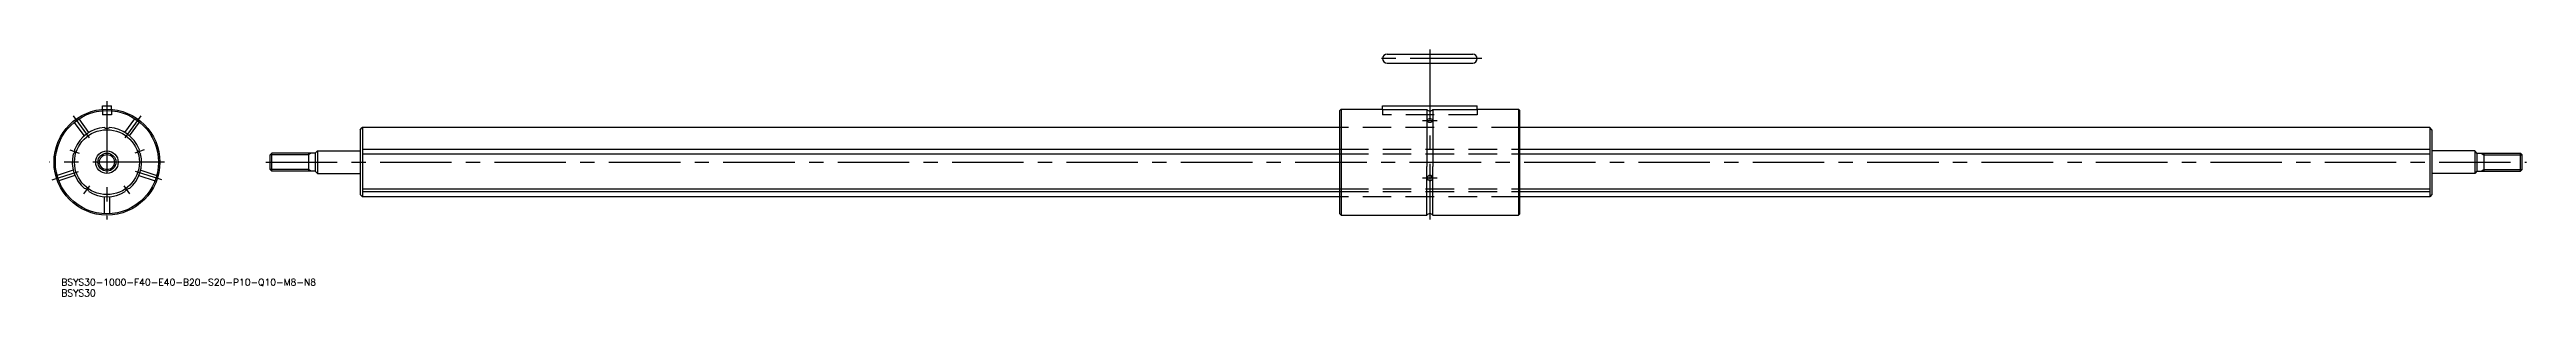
# Model space of a CAD drawing. Extents: x -25 to 1074, y -60 to 50.
import ezdxf

# ---------------------------------------------------------------- set-up
doc = ezdxf.new("R2010")
doc.units = 0
doc.linetypes.add('CENTER', pattern=[50.8, 31.75, -6.35, 6.35, -6.35])
doc.linetypes.add('DASHED', pattern=[19.05, 12.7, -6.35])
doc.layers.get('0').update_dxf_attribs({"linetype": 'CONTINUOUS'})
doc.layers.add('CENTER', color=1, linetype='CENTER')
doc.styles.get("Standard").update_dxf_attribs({"font": 'txt.shx', "height": 3, "bigfont": 'bigfont.shx'})

# ---------------------------------------------------------------- blocks, each defined once
blk = doc.blocks.new('*U2')
at = {"color": 7, "linetype": 'CONTINUOUS'}
blk.add_text('BSYS30-1000-F40-E40-B20-S20-P10-Q10-M8-N8', height=3, dxfattribs=at).set_placement((-20.3, -54.8))
blk = doc.blocks.new('*U3')
at = {"color": 7, "linetype": 'CONTINUOUS'}
blk.add_text('BSYS30', height=3, dxfattribs=at).set_placement((-20.3, -59.6))

msp = doc.modelspace()

# ---------------------------------------------------------------- linework, layer by layer
at = {"color": 7, "linetype": 'CONTINUOUS'}
for p, q in [((568.5, 48), (606.5, 48)), ((568.5, 44), (606.5, 44)), ((-2, 25), (2, 25)), ((-2, 23.4), (-2, 25)), ((2, 23.4), (2, 25)), ((547.5, 22.9), (548.1, 23.5)), ((547.5, -22.9), (547.5, 22.9)), ((548.1, 23.5), (548.1, -23.5)), ((548.1, 23.5), (566.5, 23.5)), ((566.5, 23.4), (566.5, 25)), ((566.5, 25), (608.5, 25)), ((566.5, 23.4), (586.2, 23.4)), ((586.2, 23.4), (586.2, -2)), ((588.8, 23.4), (588.8, -2)), ((588.8, 23.4), (608.5, 23.4)), ((608.5, 23.4), (608.5, 25)), ((608.5, 23.5), (626.9, 23.5)), ((627.5, 22.9), (626.9, 23.5)), ((626.9, 23.5), (626.9, -23.5)), ((627.5, -22.9), (627.5, 22.9)), ((112.5, 14.4), (113.4, 15.4)), ((112.5, 14.4), (112.5, -14.4)), ((547.5, 15.4), (113.4, 15.4)), ((113.5, 15.4), (113.5, -15.4)), ((1031.5, 15.4), (627.5, 15.4)), ((1032.5, 14.4), (1031.5, 15.4)), ((1031.5, 15.4), (1031.5, -15.4)), ((1032.5, 14.4), (1032.5, -14.4)), ((72.5, 3.3), (73.2, 4)), ((72.5, -3.3), (72.5, 3.3)), ((73.2, -4), (73.2, 4)), ((92.5, 4), (73.2, 4)), ((89.5, 4), (89.5, -4)), ((92.5, 4), (93.5, 5)), ((92.5, 4), (92.5, -4)), ((93.5, 5), (112.5, 5)), ((93.5, 5), (93.5, -5)), ((113.5, 5.8), (547.5, 5.8)), ((113.5, 3.7), (547.5, 3.7)), ((627.5, 5.8), (1031.5, 5.8)), ((627.5, 3.7), (1031.5, 3.7)), ((1051.5, 5), (1032.5, 5)), ((1052.5, 4), (1051.5, 5)), ((1051.5, 5), (1051.5, -5)), ((1052.5, 4), (1052.5, -4)), ((1052.5, 4), (1071.8, 4)), ((1055.5, 4), (1055.5, -4)), ((1071.8, -4), (1071.8, 4)), ((1072.5, 3.3), (1071.8, 4)), ((1072.5, -3.3), (1072.5, 3.3)), ((72.5, -3.3), (73.2, -4)), ((92.5, -4), (73.2, -4)), ((92.5, -4), (93.5, -5)), ((93.5, -5), (112.5, -5)), ((586.2, -23.5), (586.2, -2)), ((588.8, -23.5), (588.8, -2)), ((1051.5, -5), (1032.5, -5)), ((1052.5, -4), (1051.5, -5)), ((1052.5, -4), (1071.8, -4)), ((1072.5, -3.3), (1071.8, -4)), ((112.5, -14.4), (113.5, -15.4)), ((113.5, -11.8), (547.5, -11.8)), ((113.5, -13.1), (547.5, -13.1)), ((547.5, -15.4), (113.5, -15.4)), ((627.5, -11.8), (1031.5, -11.8)), ((627.5, -13.1), (1031.5, -13.1)), ((1031.5, -15.4), (627.5, -15.4)), ((1032.5, -14.4), (1031.5, -15.4)), ((548.1, -23.5), (547.5, -22.9)), ((548.1, -23.5), (586.2, -23.5)), ((588.8, -23.5), (626.9, -23.5)), ((626.9, -23.5), (627.5, -22.9))]:
    msp.add_line(p, q, dxfattribs=at)
at = {"color": 3, "linetype": 'DASHED'}
for p, q in [((-2, 23.4), (-2, 21)), ((2, 23.4), (2, 21)), ((566.5, 23.4), (566.5, 21)), ((608.5, 23.4), (608.5, 21)), ((-10, 11.7), (-14.5, 17.8)), ((-8, 13.2), (-12.4, 19.2)), ((2, 21), (-2, 21)), ((8, 13.2), (12.4, 19.2)), ((10, 11.7), (14.5, 17.8)), ((627.5, 15.4), (547.5, 15.4)), ((608.5, 21), (566.5, 21)), ((547.5, 5.8), (627.5, 5.8)), ((547.5, 3.7), (627.5, 3.7)), ((-15, -3.6), (-22.1, -5.9)), ((-14.2, -5.9), (-21.4, -8.3)), ((14.2, -5.9), (21.4, -8.3)), ((15, -3.6), (22.1, -5.9)), ((-1.3, -15.3), (-1.3, -22.9)), ((1.2, -15.3), (1.2, -22.9)), ((547.5, -11.8), (627.5, -11.8)), ((547.5, -13.1), (627.5, -13.1)), ((627.5, -15.4), (547.5, -15.4))]:
    msp.add_line(p, q, dxfattribs=at)
at = {"color": 3, "linetype": 'CONTINUOUS'}
for p, q in [((89.5, 3.3), (72.5, 3.3)), ((90.6, 4), (89.5, 3.3)), ((1054.3, 4), (1055.5, 3.3)), ((1055.5, 3.3), (1072.5, 3.3)), ((89.5, -3.3), (72.5, -3.3)), ((90.6, -4), (89.5, -3.3)), ((1054.3, -4), (1055.5, -3.3)), ((1055.5, -3.3), (1072.5, -3.3))]:
    msp.add_line(p, q, dxfattribs=at)
at = {"color": 7, "linetype": 'CONTINUOUS'}
for radius in [23.5, 22.9, 14.4, 5, 4]:
    msp.add_circle((0, 0), radius, dxfattribs=at)
at = {"color": 3, "linetype": 'CONTINUOUS'}
msp.add_circle((0, 0), 3.32, dxfattribs=at)
at = {"color": 7, "linetype": 'CONTINUOUS'}
for centre, radius, start, end in [((568.5, 46), 2, 90, 270), ((606.5, 46), 2, 270, 90), ((587.5, 24.5), 1.7, 220.3177, 319.6823), ((0, 0), 15.4, 94.2344, 157.7656), ((0, 17), 1.99, 235.0514, 304.9486), ((0, 0), 15.4, 22.2344, 85.7656), ((586.9, 18.5), 0.666, 104.7124, 174.6589), ((587, 18.6), 0.771, 187.1505, 237.0259), ((587.5, 19.8), 2.04, 243.7042, 296.2958), ((587.5, 16.9), 2.35, 71.2118, 108.7882), ((588.1, 18.5), 0.666, 5.3411, 75.2876), ((588, 18.6), 0.771, 302.9741, 352.8495), ((0, 0), 15.4, 166.2344, 229.7656), ((-16.2, 5.2), 1.99, 307.0514, 16.9486), ((0, 0), 15.4, 310.2344, 13.7656), ((16.2, 5.2), 1.99, 163.0514, 232.9486), ((587.5, -7.2), 1.28, 132.3299, 176.6992), ((587.6, -6.9), 1.39, 187.6068, 235.2061), ((587.5, -7.1), 1.23, 47.5152, 132.4848), ((587.5, -7.1), 1.11, 233.136, 306.864), ((587.4, -6.9), 1.39, 304.7939, 352.3932), ((587.4, -7.2), 1.28, 3.3008, 47.6701), ((-10, -13.7), 1.99, 19.0514, 88.9486), ((0, 0), 15.4, 238.2344, 301.7656), ((10, -13.7), 1.99, 91.0514, 160.9486), ((587.5, -24.6), 1.71, 40.4497, 139.5503)]:
    msp.add_arc(centre, radius, start, end, dxfattribs=at)
at = {"layer": 'CENTER', "color": 1, "linetype": 'CENTER'}
for p, q in [((610.5, 46), (564.5, 46)), ((587.5, 50), (587.5, -25.5)), ((0, 27), (0, -25.5)), ((-15, 20.6), (-7.9, 10.8)), ((15, 20.6), (7.9, 10.8)), ((584.2, 18.5), (590.7, 18.5)), ((25.5, 0), (-25.5, 0)), ((-16.5, 5.4), (-12.4, 4)), ((16.5, 5.4), (12.4, 4)), ((70.5, 0), (1074.5, 0)), ((-24.3, -7.9), (-12.7, -4.1)), ((-10.2, -14.1), (-7.6, -10.5)), ((10.2, -14.1), (7.6, -10.5)), ((24.3, -7.9), (12.7, -4.1)), ((590.7, -7.1), (584.2, -7.1))]:
    msp.add_line(p, q, dxfattribs=at)

# ---------------------------------------------------------------- block references
at = {"color": 7, "linetype": 'CONTINUOUS'}
for name in ['*U2', '*U3']:
    msp.add_blockref(name, (0, 0), dxfattribs=at)

doc.saveas('drawing.dxf')
